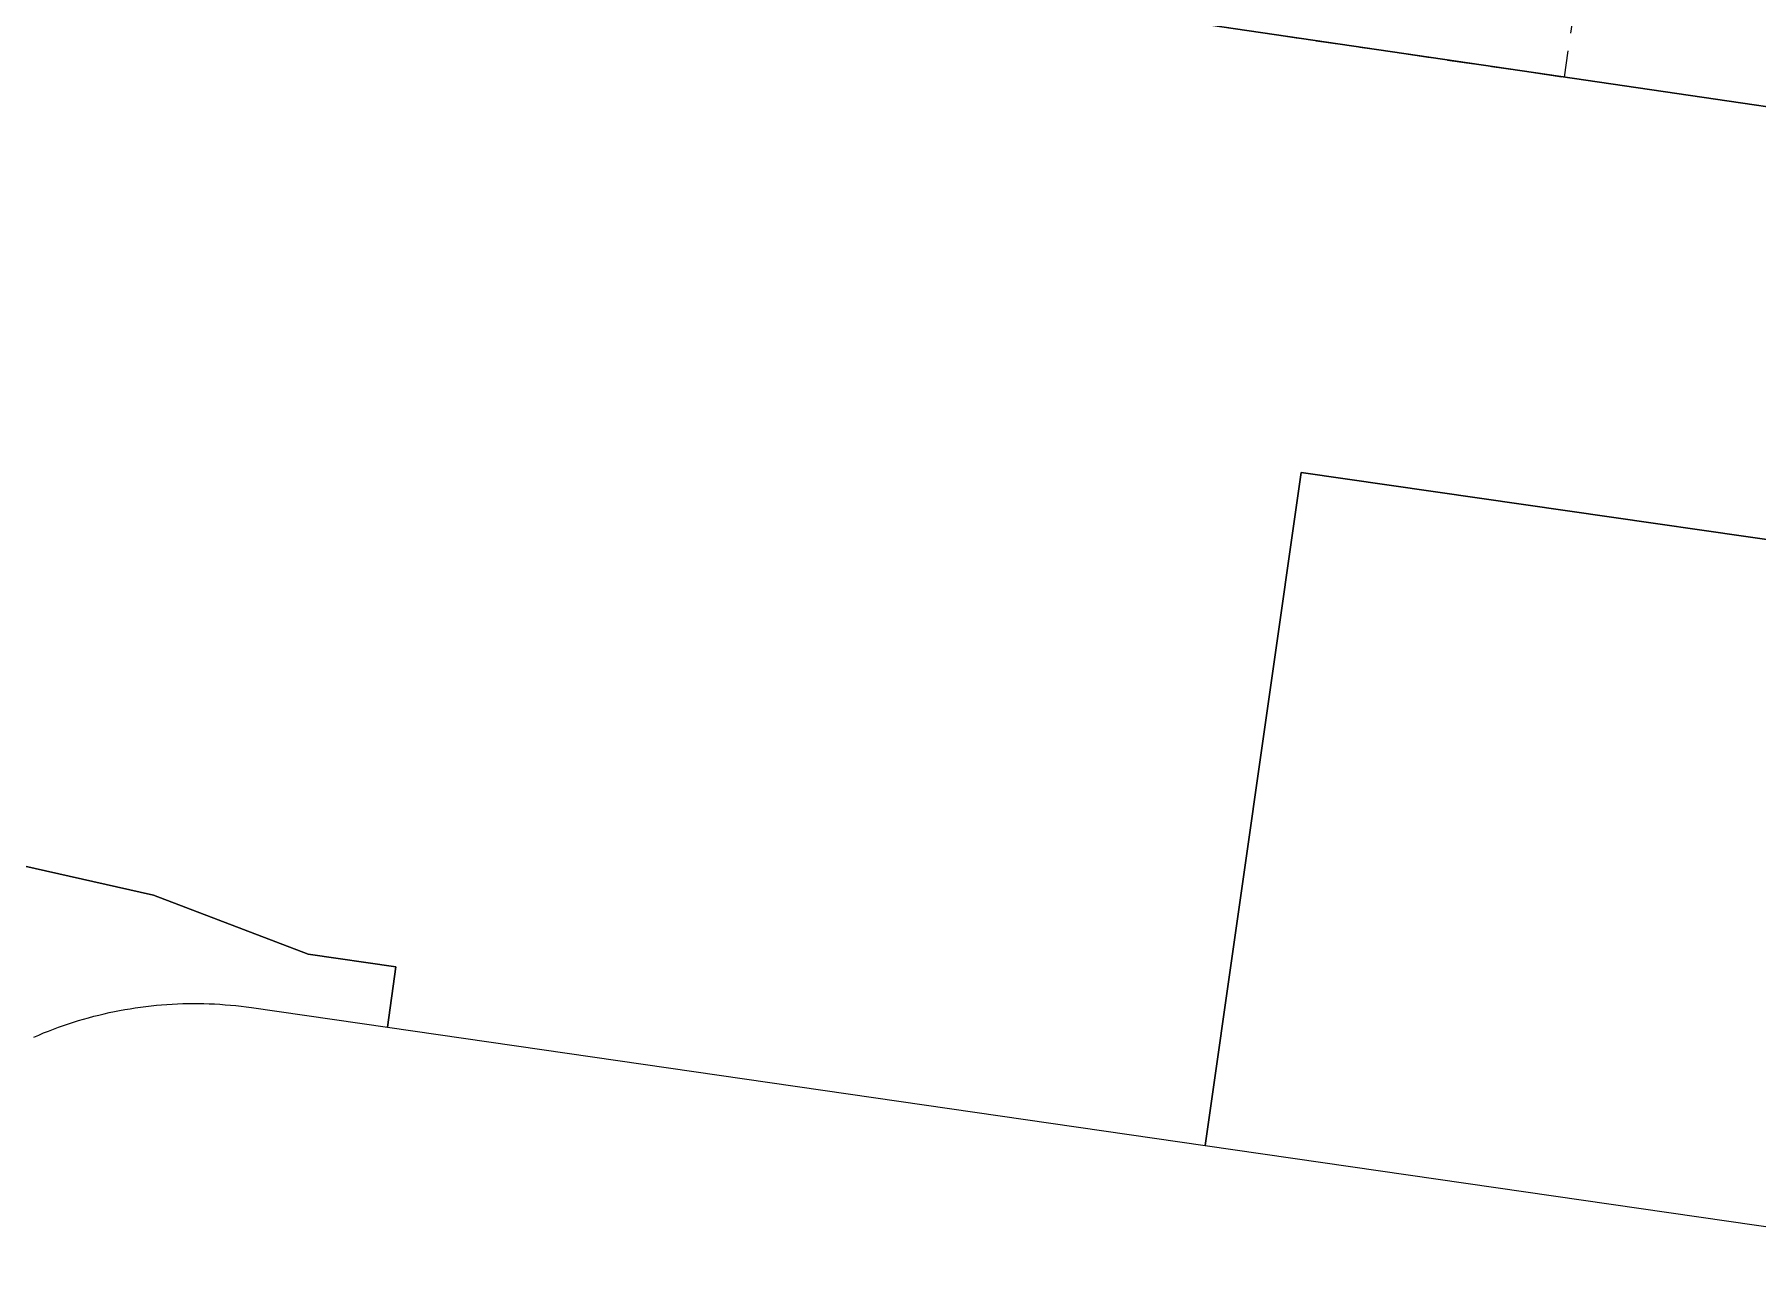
# Model space of a CAD drawing. Header units: metres. Extents: x 303290 to 305422, y 6242588 to 6244350.
# Drawn here: x 304297.7 to 304492, y 6242822.1 to 6242959.7 of the extents above; entities that cross this region are included whole.
import ezdxf

# ---------------------------------------------------------------- set-up
doc = ezdxf.new("R2010")
doc.units = ezdxf.units.M
doc.linetypes.add('Dash', pattern=[5, 3, -2])
doc.layers.add('Cadastre Developer_SP_EXT', color=9, linetype='Continuous')
doc.layers.add('Cadastre Land Parcels_SP_EXT', color=9, linetype='Continuous')

msp = doc.modelspace()

# ---------------------------------------------------------------- linework, layer by layer
at = {"layer": 'Cadastre Developer_SP_EXT', "linetype": 'Dash'}
msp.add_lwpolyline([(304443.12, 6243102.42), (304422.45, 6242961.88), (304470.24, 6242954.86), (304490.9, 6243095.33), (304443.12, 6243102.42)], close=True, dxfattribs=at)
at = {"layer": 'Cadastre Land Parcels_SP_EXT', "linetype": 'Continuous'}
for points in [[(304660.4, 6243057.39), (304659.8, 6243063.83), (304656.01, 6243069.07), (304650.12, 6243071.87), (304395.34, 6243109.51), (304374.66, 6242968.9), (304610.22, 6242934.37), (304638.29, 6242930.26), (304660.4, 6243057.39)], [(304525.71, 6242898.04), (304440.56, 6242910.29), (304429.74, 6242834.39), (304514.83, 6242822.1), (304525.71, 6242898.04)]]:
    msp.add_lwpolyline(points, close=True, dxfattribs=at)
for points in [[(304610.22, 6242934.37), (304374.66, 6242968.9), (304327.64, 6242975.81), (304280.61, 6242982.72)], [(304280.18, 6242869.56), (304311.1, 6242862.63), (304328.56, 6242855.96), (304338.44, 6242854.53), (304337.48, 6242847.73), (304429.74, 6242834.39), (304440.56, 6242910.29), (304525.71, 6242898.04)], [(304297.6, 6242846.61), (304298.15, 6242846.85), (304298.7, 6242847.08), (304299.25, 6242847.3), (304299.81, 6242847.51), (304300.37, 6242847.72), (304300.93, 6242847.92), (304301.5, 6242848.11), (304302.07, 6242848.29), (304302.64, 6242848.47), (304303.21, 6242848.64), (304303.78, 6242848.8), (304304.36, 6242848.96), (304304.94, 6242849.1), (304305.52, 6242849.24), (304306.1, 6242849.37), (304306.69, 6242849.5), (304307.28, 6242849.61), (304307.86, 6242849.72), (304308.45, 6242849.82), (304309.04, 6242849.91), (304309.63, 6242850), (304310.23, 6242850.07), (304310.82, 6242850.14), (304311.42, 6242850.2), (304312.01, 6242850.25), (304312.61, 6242850.3), (304313.21, 6242850.34), (304313.8, 6242850.37), (304314.4, 6242850.39), (304315, 6242850.4), (304315.6, 6242850.4), (304316.2, 6242850.4), (304316.79, 6242850.39), (304317.39, 6242850.37), (304317.99, 6242850.35), (304318.59, 6242850.31), (304319.18, 6242850.27), (304319.78, 6242850.22), (304320.38, 6242850.16), (304320.97, 6242850.1), (304321.57, 6242850.02), (304322.16, 6242849.94), (304337.48, 6242847.73), (304338.44, 6242854.53), (304338.44, 6242854.53), (304328.56, 6242855.96), (304311.1, 6242862.63), (304280.18, 6242869.56)]]:
    msp.add_lwpolyline(points, dxfattribs=at)

doc.saveas('drawing.dxf')
